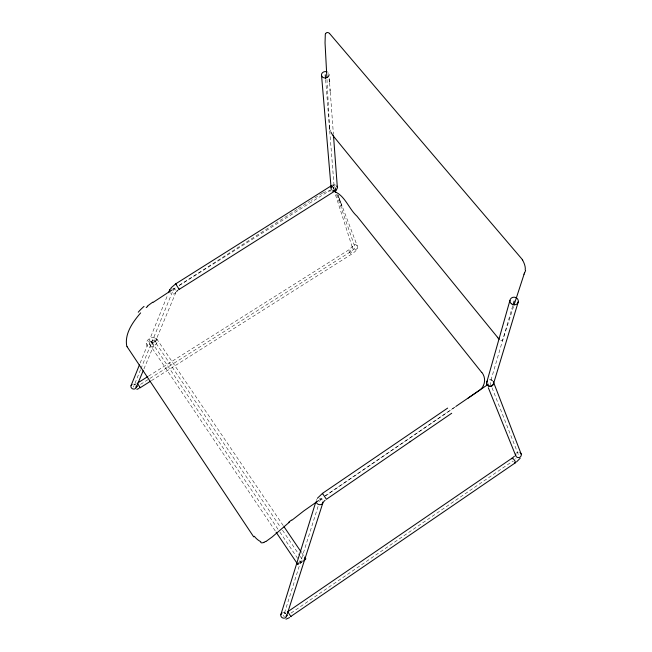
<?xml version="1.0" encoding="UTF-8"?>
<svg xmlns="http://www.w3.org/2000/svg" width="652" height="652" viewBox="0 0 652 652"><rect width="100%" height="100%" fill="white"/><g stroke="black" fill="none" stroke-linecap="round" stroke-linejoin="round"><path stroke-width="0.49" stroke-dasharray="3.26 2.44" d="M156.806 339.056A2.975 1.214 -33.4 0 1 153.53 342.39A2.975 1.214 -33.4 0 1 152.544 340.515A2.975 1.214 -33.4 0 1 156.806 339.056C159.275 344.02 150.865 349.619 147.034 345.837C143.587 340.8 153.196 334.305 156.806 339.056L283.473 525.936M512.708 305.894L490.133 383.001L518.454 454.868A5.64 1.565 -39.2 0 1 518.364 455.658M318.054 506.449L283.718 615.398A5.974 1.703 -35.2 0 0 284.508 616.376M513.572 306.464L502.782 339.888A7.653 2.494 55.6 0 1 500.1 339.855M152.038 344.346L151.533 340.173L149.805 341.249L153.774 343.27L152.063 344.305M140.172 363.034L167.808 294.582M140.522 369.733L133.627 386.571A5.469 1.377 -32.8 0 0 133.578 387.084M140.905 368.804L172.34 292.104M143.921 368.942L176.162 291.746L175.584 292.487M455.104 407.044L325.112 496.139M324.443 496.327L454.99 407.044M291.053 613.067L512.855 461.078M319.374 500.019L323.473 497.24M322.398 193.155L313.816 198.681M297.035 209.488L179.284 285.291M298.461 208.575L309.618 201.386M311.004 200.49L312.414 199.585M172.454 289.659L176.252 287.23M179.161 285.535L334.223 187.678M140.506 384.362L149.104 378.934M149.96 378.396L350.295 251.957A5.192 1.271 -36.3 0 0 354.957 247.132L336.562 194.386M151.394 380.646L351.721 254.084C354.223 252.218 358.209 249.83 357.361 246.154L337.834 194.834M148.485 376.171L348.877 249.83L352.626 246.366L352.561 248.11L334.892 192.894M322.707 192.951L327.092 191.142L331.681 190.865M136.325 383.792L133.921 384.672L134.654 384.713M285.861 612.831L284.231 613.426L285.454 613.662M301.729 552.872L304.582 557.077M154.296 340.654A2.983 1.214 -33.3 0 1 151.028 343.987A2.983 1.214 -33.3 0 1 150.025 342.121A2.983 1.214 -33.3 0 1 154.296 340.654L280.262 526.897M282.544 530.263L299.643 555.545M300.213 556.392L303.066 560.606M151.786 342.259L279.333 531.233M279.904 532.081L298.697 559.921M299.26 560.761L300.401 562.448M149.275 343.857L275.551 531.356M337.817 194.85L341.958 206.309L337.883 194.899M332.601 186.162L333.579 189.047M329.529 128.11L326.978 79.446M325.658 79.821L334.142 186.668M329.627 83.032L329.993 88.077M330.295 92.119L333.425 134.499M146.219 343.302L146.219 343.816M334.183 189.031A3.187 0.799 58.4 0 1 332.528 185.942M332.504 185.005A3.187 0.799 58.4 0 1 334.427 186.537M332.21 189.879A3.17 2.787 -5.8 0 1 331.469 189.113M332.422 185.429A3.17 2.787 -5.8 0 1 335.707 185.184M172.853 288.331A3.276 2.804 22.3 0 1 175.608 292.699A3.276 2.804 22.3 0 1 170.294 292.813M133.782 384.093A2.738 2.478 18.2 0 1 135.314 384.721M516.343 453.067A2.853 2.722 -5.9 0 1 518.242 452.162M492.472 380.532A3.472 3.219 -16 0 0 488.902 380.026A3.48 3.227 15.3 0 1 492.447 380.67M513.417 461.445A2.853 0.791 54.5 0 1 513.254 461.241M282.805 612.725A2.967 2.738 22.6 0 1 285.983 613.768M316.22 500.524A3.529 3.024 19 0 1 316.856 499.481M319.439 498.56A3.529 3.024 19 0 1 322.577 500.345M302.283 561.796A3.244 0.579 -35.2 0 1 300.393 562.383A3.244 0.579 -35.2 0 1 302.365 560.394M302.438 561.535A3.244 0.579 -35.1 0 1 299.879 563.483M299.944 562.065A3.244 0.579 -35.1 0 1 302.332 560.663M328.38 72.877A3.79 3.187 -6.2 0 1 328.722 73.374M172.829 290.931A6.487 1.989 -33.8 0 1 176.211 287.459M515.944 458.698A5.64 1.565 -39.2 0 1 515.642 458.975M319.57 501.632A7.05 2.437 -36.4 0 1 323.139 497.297M329.602 128.615A6.52 1.94 58.3 0 1 329.513 128.102M329.92 129.96A7.139 2.095 58.6 0 1 329.529 128.55M330.67 131.492A7.099 1.923 59.8 0 1 330.099 130.09M333.685 189.113L333.042 187.197L333.677 189.113M349.056 251.036A2.575 0.685 58 0 0 351.624 254.158A2.575 0.685 58 0 0 350.222 250.661A2.575 0.685 58 0 0 349.056 251.036M354.574 249.635A2.592 2.51 -23.8 0 0 357.361 246.154A2.592 2.51 -23.8 0 0 352.944 245.617A2.592 2.51 -23.8 0 0 354.574 249.635"/><path stroke-width="0.98" d="M178.452 288.567L179.202 289.382L175.673 283.864L171.06 287.858M410.638 441.38L326.416 499.285L322.471 493.368L317.353 498.299M486.702 382.455L509.945 300.393M512.994 304.916L514.143 301.012M493.572 383.547L518.332 301.632M280.833 614.73L315.544 502.757M286.595 616.075L323.001 502.439M514.086 304.851L524.102 274.142M525.618 270.547L524.721 272.626M131.093 385.536L139.422 364.908M168.566 292.707L169.707 289.895M136.162 387.606L143.147 370.809M520.198 458.226L516.449 462.007M140.653 312.887C133.008 321.827 124.483 333.498 126.716 345.902A5.403 4.067 87.1 0 0 127.083 346.709M323.857 501.469L325.071 500.312M514.428 456.196L512.896 457.565M176.545 291.428L177.825 290.336M146.211 307.597L147.711 306.383M289.366 522.187L272.153 536.979L265.894 541.527M292.014 520.149L303.816 510.915L318.559 500.573M153.114 302.381L171.688 290.14M468.177 398.079L479.685 390.14A13.659 12.706 15.2 0 0 483.344 385.748M290.768 616.49L515.3 462.847M455.821 406.465L488.462 384.142M410.002 441.811L451.714 413.254M512.089 458.152L287.768 611.706L290.979 616.735M447.639 408.103L322.471 493.368L322.585 493.849M179.219 289.358L335.935 190.351M139.764 387.109L140.237 387.712L150.539 381.192M331.648 185.543L175.657 283.889L175.975 284.671M138.183 382.659L147.621 376.709M289.635 617.599L285.967 619.188M139.096 388.372L136.887 389.399M263.938 542.529L261.762 542.896A3.073 2.453 63.8 0 1 261.558 542.839L260.735 542.505M332.381 190.946C344.541 193.84 348.396 208.534 356.986 216.195L481.722 372.463M137.327 383.205L140.245 387.712M497.492 337.255L333.139 135.795M522.309 259.496L330.279 34.336A7.726 3.431 65.8 0 0 329.676 33.782M253.693 536.849L127.091 346.701M284.044 526.775L301.159 552.024M304.582 557.077L305.723 558.764M276.122 532.203L297.736 564.298M288.168 612.497L287.776 611.78M488.324 387.744L515.716 455.634M493.466 382.023L521.192 454.102M334.892 189.593L335.894 192.47M321.566 75.608L331.135 188.371M325.258 74.776L325.584 78.81M329.325 78.998L329.545 82.022M330.067 89.088L330.222 91.109M333.498 135.51L337.304 186.977M326.864 77.278L325.046 42.902L325.307 34.197A9.022 4.026 60.4 0 1 325.641 33.48M335.258 187.874A3.187 0.799 58.4 0 1 335.152 190.099M336.823 186.032A3.17 2.787 -5.8 0 1 333.335 190.376M331.086 188.102A3.17 2.787 -5.8 0 1 331.069 187.531M331.289 186.692A3.17 2.787 -5.8 0 1 331.591 186.187M169.699 291.843A3.276 2.804 22.3 0 1 171.109 288.543M136.186 385.911A2.738 2.478 18.2 0 1 134.736 388.918A2.738 2.478 18.2 0 1 131.256 387.663A2.738 2.478 18.2 0 1 132.087 384.435M519.921 452.521A2.853 2.722 -5.9 0 1 520.989 456.09A2.853 2.722 -5.9 0 1 517.329 457.386A2.853 2.722 -5.9 0 1 515.765 453.988M493.36 381.73A3.472 3.219 -16 0 1 491.852 385.756A3.472 3.219 -16 0 1 487.435 385.12A3.48 3.227 15.3 0 1 487.557 380.744M487.598 380.907A3.472 3.219 -16 0 0 487.435 385.12A3.48 3.227 15.3 0 0 492.081 385.756A3.48 3.227 15.3 0 0 493.214 381.64M511.999 458.992A2.853 0.791 54.5 0 1 513.034 458.584A2.853 0.791 54.5 0 1 515.3 461.755A2.853 0.791 54.5 0 1 514.567 462.586M286.57 614.95A2.967 2.738 22.6 0 1 284.704 618.063A2.967 2.738 22.6 0 1 281.102 616.523A2.967 2.738 22.6 0 1 282.072 613.027M323.042 501.812A3.529 3.024 19 0 1 319.871 504.713A3.529 3.024 19 0 1 316.122 501.763M304.101 559.261A3.244 0.579 -35.2 0 1 305.715 558.903A3.244 0.579 -35.2 0 1 303.514 560.997M298.135 564.339A3.244 0.579 -35.1 0 1 299.211 562.619M329.048 74.589A3.79 3.187 -6.2 0 1 324.704 77.963A3.79 3.187 -6.2 0 1 321.664 73.896A3.79 3.187 -6.2 0 1 327.051 71.907M137.393 386.253A5.469 1.377 -32.8 0 1 136.072 386.872M287.157 615.537A5.974 1.703 -35.2 0 1 285.812 616.107M481.852 372.373A13.855 13.024 8.4 0 1 483.311 385.731M288.836 522.138A43.676 14.466 -29.8 0 1 291.534 520.052M265.788 541.372A25.77 20.073 46 0 1 263.807 542.301M260.841 541.714A16.83 13.293 61.3 0 1 254.304 536.27M138.232 312.226A43.562 26.602 -27.5 0 1 144.035 306.375M147.27 306.228A50.155 15.901 -33.4 0 1 152.804 302.129M523.963 274.231A156.896 39.992 -38.2 0 1 524.567 272.715M522.611 260.197A9.03 3.822 65.3 0 1 525.21 270.042M522.285 259.537A10.774 5.346 60.5 0 1 522.7 260.058M325.707 33.578A8.354 3.757 66.2 0 1 329.667 33.48M333.139 135.738A7.099 1.923 59.8 0 1 331.012 132.209M498.079 337.948A7.392 2.478 55.9 0 1 497.484 337.271M499.261 339.211A7.653 2.494 55.6 0 1 498.079 338.07M511.266 303.718A4.238 3.822 11.6 0 0 518.258 302.023A4.238 3.822 11.6 0 0 512.896 297.304A4.238 3.822 11.6 0 0 511.266 303.718"/></g></svg>
